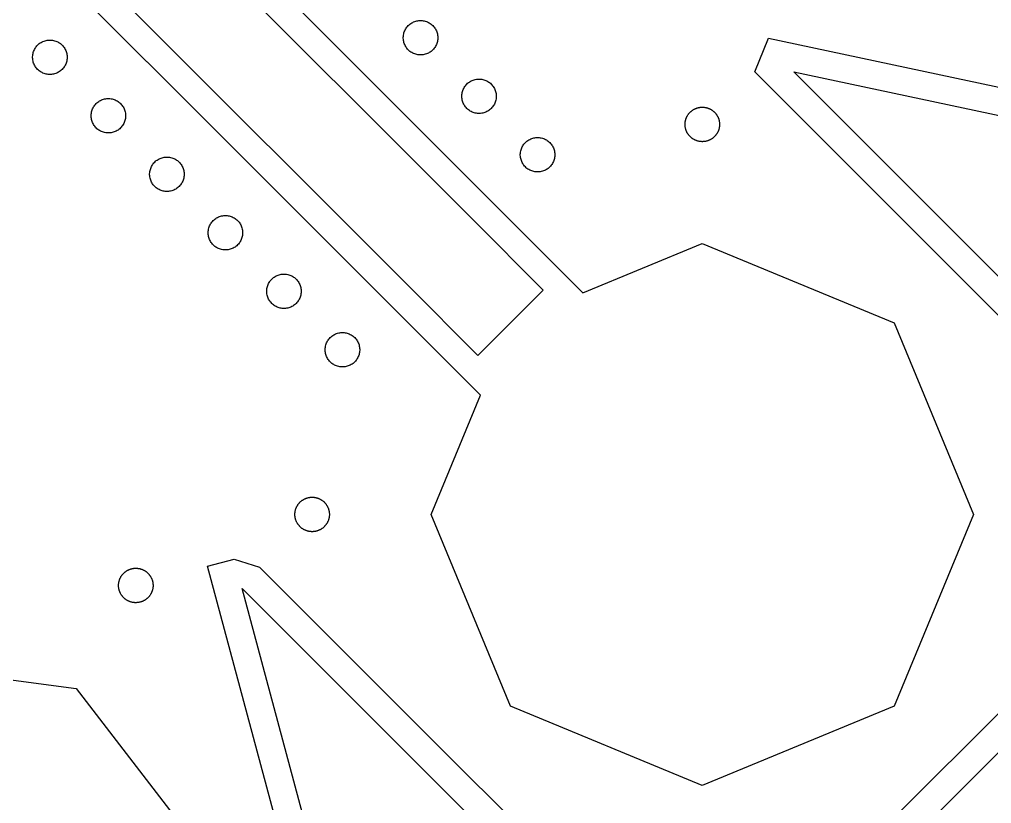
# Model space of a CAD drawing. Extents: x -16500 to 16500, y -16500 to 16500.
# Drawn here: x 3676 to 10723, y -10723 to -5037 of the extents above; entities that cross this region are included whole.
import ezdxf

# ---------------------------------------------------------------- set-up
doc = ezdxf.new("R2010")
doc.units = 0
doc.header["$MEASUREMENT"] = 0
doc.layers.add('Top', color=1, linetype='Continuous')
doc.layers.add('Via', color=100, linetype='Continuous')

msp = doc.modelspace()

# ---------------------------------------------------------------- linework, layer by layer
at = {"layer": 'Top', "linetype": 'Continuous'}
for points in [[(-996.153, -14839.727), (-50.907, -10392.695), (1169.063, -14945.686), (6460.405, -13527.876), (5291.342, -9164.874), (8626.703, -12500.234), (12500.234, -8626.703), (9290.552, -5417.022), (13700.786, -6354.446), (14839.726, -996.153), (10392.694, -50.907), (14945.686, 1169.063), (13527.876, 6460.405), (9164.874, 5291.342), (12500.234, 8626.703), (8626.703, 12500.234), (5417.018, 9290.548), (6354.411, 13700.848), (996.107, 14839.735), (50.906, 10392.699), (-1169.063, 14945.686)], [(-1150.2, -14602.515), (-206.489, -10162.703), (-10.859, -10204.285), (135.705, -10316.4), (1310.485, -14700.737), (6215.456, -13386.454), (5040.676, -9002.117), (5233.862, -8950.353), (5417.145, -9007.834), (8626.703, -12217.392), (12217.391, -8626.703), (9007.833, -5417.146), (9106.927, -5173.523), (13546.739, -6117.234), (14602.514, -1150.2), (10162.702, -206.489), (10204.285, -10.86), (10316.4, 135.705), (14700.737, 1310.485)]]:
    msp.add_lwpolyline(points, dxfattribs=at)
at = {"layer": 'Top'}
for points in [[(2181.424, -2923.887), (2923.887, -2181.424), (7761.531, -7019.069), (8626.703, -6660.703), (10016.875, -7236.531), (10592.703, -8626.703), (10016.875, -10016.875), (8626.703, -10592.703), (7236.531, -10016.875), (6660.703, -8626.703), (7019.069, -7761.531)], [(2450.125, -2923.887), (6488.412, -6962.174), (6488.412, -6962.174), (6999.65, -7473.412), (7473.412, -6999.65), (6962.174, -6488.412), (6962.174, -6488.412), (2923.887, -2450.125)]]:
    msp.add_lwpolyline(points, close=True, dxfattribs=at)
msp.add_lwpolyline([(3160.385, -9766.272), (4088.829, -9888.504), (5004.839, -11082.272)], dxfattribs=at)
at = {"layer": 'Via'}
for points in [[(6579.945, -5294.597), (6572.108, -5294.103), (6564.317, -5293.119), (6556.604, -5291.648), (6548.998, -5289.695), (6541.53, -5287.268), (6534.228, -5284.378), (6527.123, -5281.034), (6520.242, -5277.251), (6513.611, -5273.043), (6507.258, -5268.428), (6501.208, -5263.422), (6495.483, -5258.047), (6490.108, -5252.322), (6485.102, -5246.272), (6480.487, -5239.919), (6476.279, -5233.288), (6472.496, -5226.407), (6469.152, -5219.302), (6466.262, -5212), (6463.835, -5204.532), (6461.882, -5196.926), (6460.411, -5189.213), (6459.427, -5181.422), (6458.933, -5173.585), (6458.933, -5165.732), (6459.427, -5157.895), (6460.411, -5150.104), (6461.882, -5142.39), (6463.835, -5134.784), (6466.262, -5127.316), (6469.152, -5120.015), (6472.496, -5112.909), (6476.279, -5106.028), (6480.487, -5099.398), (6485.102, -5093.045), (6490.108, -5086.994), (6495.483, -5081.27), (6501.208, -5075.894), (6507.258, -5070.889), (6513.611, -5066.273), (6520.242, -5062.065), (6527.123, -5058.282), (6534.228, -5054.939), (6541.53, -5052.048), (6548.998, -5049.622), (6556.604, -5047.669), (6564.317, -5046.197), (6572.108, -5045.213), (6579.945, -5044.72), (6587.798, -5044.72), (6595.635, -5045.213), (6603.426, -5046.197), (6611.14, -5047.669), (6618.746, -5049.622), (6626.214, -5052.048), (6633.515, -5054.939), (6640.621, -5058.282), (6647.502, -5062.065), (6654.132, -5066.273), (6660.485, -5070.889), (6666.536, -5075.894), (6672.26, -5081.27), (6677.636, -5086.994), (6682.641, -5093.045), (6687.257, -5099.398), (6691.465, -5106.028), (6695.248, -5112.909), (6698.591, -5120.015), (6701.482, -5127.316), (6703.908, -5134.784), (6705.861, -5142.39), (6707.333, -5150.104), (6708.317, -5157.895), (6708.81, -5165.732), (6708.81, -5173.585), (6708.317, -5181.422), (6707.333, -5189.213), (6705.861, -5196.926), (6703.908, -5204.532), (6701.482, -5212), (6698.591, -5219.302), (6695.248, -5226.407), (6691.465, -5233.288), (6687.257, -5239.919), (6682.641, -5246.272), (6677.636, -5252.322), (6672.26, -5258.047), (6666.536, -5263.422), (6660.485, -5268.428), (6654.132, -5273.043), (6647.502, -5277.251), (6640.621, -5281.034), (6633.515, -5284.378), (6626.214, -5287.268), (6618.746, -5289.695), (6611.14, -5291.648), (6603.426, -5293.119), (6595.635, -5294.103), (6587.798, -5294.597)], [(3892.94, -5436.018), (3885.103, -5435.525), (3877.312, -5434.541), (3869.598, -5433.069), (3861.992, -5431.116), (3854.524, -5428.69), (3847.223, -5425.799), (3840.117, -5422.456), (3833.236, -5418.673), (3826.606, -5414.465), (3820.253, -5409.849), (3814.202, -5404.844), (3808.478, -5399.468), (3803.102, -5393.744), (3798.097, -5387.693), (3793.481, -5381.34), (3789.273, -5374.71), (3785.49, -5367.829), (3782.147, -5360.723), (3779.256, -5353.422), (3776.83, -5345.954), (3774.877, -5338.348), (3773.405, -5330.634), (3772.421, -5322.843), (3771.928, -5315.006), (3771.928, -5307.153), (3772.421, -5299.316), (3773.405, -5291.525), (3774.877, -5283.812), (3776.83, -5276.206), (3779.256, -5268.738), (3782.147, -5261.436), (3785.49, -5254.331), (3789.273, -5247.45), (3793.481, -5240.819), (3798.097, -5234.466), (3803.102, -5228.416), (3808.478, -5222.691), (3814.202, -5217.316), (3820.253, -5212.31), (3826.606, -5207.695), (3833.236, -5203.487), (3840.117, -5199.704), (3847.223, -5196.36), (3854.524, -5193.47), (3861.992, -5191.043), (3869.598, -5189.09), (3877.312, -5187.619), (3885.103, -5186.635), (3892.94, -5186.141), (3900.793, -5186.141), (3908.63, -5186.635), (3916.421, -5187.619), (3924.134, -5189.09), (3931.74, -5191.043), (3939.208, -5193.47), (3946.51, -5196.36), (3953.615, -5199.704), (3960.496, -5203.487), (3967.127, -5207.695), (3973.48, -5212.31), (3979.53, -5217.316), (3985.255, -5222.691), (3990.63, -5228.416), (3995.636, -5234.466), (4000.251, -5240.819), (4004.459, -5247.45), (4008.242, -5254.331), (4011.586, -5261.436), (4014.476, -5268.738), (4016.903, -5276.206), (4018.856, -5283.812), (4020.327, -5291.525), (4021.311, -5299.316), (4021.805, -5307.153), (4021.805, -5315.006), (4021.311, -5322.843), (4020.327, -5330.634), (4018.856, -5338.348), (4016.903, -5345.954), (4014.476, -5353.422), (4011.586, -5360.723), (4008.242, -5367.829), (4004.459, -5374.71), (4000.251, -5381.34), (3995.636, -5387.693), (3990.63, -5393.744), (3985.255, -5399.468), (3979.53, -5404.844), (3973.48, -5409.849), (3967.127, -5414.465), (3960.496, -5418.673), (3953.615, -5422.456), (3946.51, -5425.799), (3939.208, -5428.69), (3931.74, -5431.116), (3924.134, -5433.069), (3916.421, -5434.541), (3908.63, -5435.525), (3900.793, -5436.018)], [(7004.209, -5718.861), (6996.372, -5718.367), (6988.581, -5717.383), (6980.868, -5715.912), (6973.262, -5713.959), (6965.794, -5711.532), (6958.492, -5708.642), (6951.387, -5705.298), (6944.506, -5701.515), (6937.875, -5697.307), (6931.522, -5692.692), (6925.472, -5687.686), (6919.747, -5682.311), (6914.372, -5676.586), (6909.366, -5670.536), (6904.751, -5664.183), (6900.543, -5657.552), (6896.76, -5650.671), (6893.416, -5643.566), (6890.526, -5636.264), (6888.099, -5628.796), (6886.146, -5621.19), (6884.675, -5613.477), (6883.691, -5605.686), (6883.197, -5597.849), (6883.197, -5589.996), (6883.691, -5582.159), (6884.675, -5574.368), (6886.146, -5566.654), (6888.099, -5559.048), (6890.526, -5551.58), (6893.416, -5544.279), (6896.76, -5537.173), (6900.543, -5530.292), (6904.751, -5523.662), (6909.366, -5517.309), (6914.372, -5511.258), (6919.747, -5505.534), (6925.472, -5500.158), (6931.522, -5495.153), (6937.875, -5490.537), (6944.506, -5486.329), (6951.387, -5482.546), (6958.492, -5479.203), (6965.794, -5476.312), (6973.262, -5473.886), (6980.868, -5471.933), (6988.581, -5470.461), (6996.372, -5469.477), (7004.209, -5468.984), (7012.062, -5468.984), (7019.899, -5469.477), (7027.69, -5470.461), (7035.404, -5471.933), (7043.01, -5473.886), (7050.478, -5476.312), (7057.779, -5479.203), (7064.885, -5482.546), (7071.766, -5486.329), (7078.396, -5490.537), (7084.749, -5495.153), (7090.8, -5500.158), (7096.524, -5505.534), (7101.9, -5511.258), (7106.905, -5517.309), (7111.521, -5523.662), (7115.729, -5530.292), (7119.512, -5537.173), (7122.855, -5544.279), (7125.746, -5551.58), (7128.172, -5559.048), (7130.125, -5566.654), (7131.597, -5574.368), (7132.581, -5582.159), (7133.074, -5589.996), (7133.074, -5597.849), (7132.581, -5605.686), (7131.597, -5613.477), (7130.125, -5621.19), (7128.172, -5628.796), (7125.746, -5636.264), (7122.855, -5643.566), (7119.512, -5650.671), (7115.729, -5657.552), (7111.521, -5664.183), (7106.905, -5670.536), (7101.9, -5676.586), (7096.524, -5682.311), (7090.8, -5687.686), (7084.749, -5692.692), (7078.396, -5697.307), (7071.766, -5701.515), (7064.885, -5705.298), (7057.779, -5708.642), (7050.478, -5711.532), (7043.01, -5713.959), (7035.404, -5715.912), (7027.69, -5717.383), (7019.899, -5718.367), (7012.062, -5718.861)], [(4317.204, -5860.282), (4309.367, -5859.789), (4301.576, -5858.805), (4293.862, -5857.333), (4286.256, -5855.38), (4278.788, -5852.954), (4271.487, -5850.063), (4264.381, -5846.72), (4257.5, -5842.937), (4250.87, -5838.729), (4244.517, -5834.113), (4238.466, -5829.108), (4232.742, -5823.732), (4227.366, -5818.008), (4222.361, -5811.957), (4217.745, -5805.604), (4213.537, -5798.974), (4209.754, -5792.093), (4206.411, -5784.987), (4203.52, -5777.686), (4201.094, -5770.218), (4199.141, -5762.612), (4197.669, -5754.898), (4196.685, -5747.107), (4196.192, -5739.27), (4196.192, -5731.417), (4196.685, -5723.58), (4197.669, -5715.789), (4199.141, -5708.076), (4201.094, -5700.47), (4203.52, -5693.002), (4206.411, -5685.7), (4209.754, -5678.595), (4213.537, -5671.714), (4217.745, -5665.083), (4222.361, -5658.73), (4227.366, -5652.68), (4232.742, -5646.955), (4238.466, -5641.58), (4244.517, -5636.574), (4250.87, -5631.959), (4257.5, -5627.751), (4264.381, -5623.968), (4271.487, -5620.624), (4278.788, -5617.734), (4286.256, -5615.307), (4293.862, -5613.354), (4301.576, -5611.883), (4309.367, -5610.899), (4317.204, -5610.405), (4325.057, -5610.405), (4332.894, -5610.899), (4340.685, -5611.883), (4348.398, -5613.354), (4356.004, -5615.307), (4363.472, -5617.734), (4370.774, -5620.624), (4377.879, -5623.968), (4384.76, -5627.751), (4391.391, -5631.959), (4397.744, -5636.574), (4403.794, -5641.58), (4409.519, -5646.955), (4414.894, -5652.68), (4419.9, -5658.73), (4424.515, -5665.083), (4428.723, -5671.714), (4432.506, -5678.595), (4435.85, -5685.7), (4438.74, -5693.002), (4441.167, -5700.47), (4443.12, -5708.076), (4444.591, -5715.789), (4445.575, -5723.58), (4446.069, -5731.417), (4446.069, -5739.27), (4445.575, -5747.107), (4444.591, -5754.898), (4443.12, -5762.612), (4441.167, -5770.218), (4438.74, -5777.686), (4435.85, -5784.987), (4432.506, -5792.093), (4428.723, -5798.974), (4424.515, -5805.604), (4419.9, -5811.957), (4414.894, -5818.008), (4409.519, -5823.732), (4403.794, -5829.108), (4397.744, -5834.113), (4391.391, -5838.729), (4384.76, -5842.937), (4377.879, -5846.72), (4370.774, -5850.063), (4363.472, -5852.954), (4356.004, -5855.38), (4348.398, -5857.333), (4340.685, -5858.805), (4332.894, -5859.789), (4325.057, -5860.282)], [(8625.094, -5923.266), (8621.876, -5923.183), (8618.661, -5923.017), (8615.452, -5922.769), (8612.251, -5922.438), (8609.058, -5922.024), (8605.878, -5921.529), (8602.711, -5920.952), (8599.561, -5920.293), (8596.428, -5919.554), (8593.315, -5918.734), (8590.225, -5917.835), (8587.159, -5916.856), (8584.119, -5915.798), (8581.107, -5914.663), (8578.125, -5913.45), (8575.176, -5912.162), (8572.26, -5910.797), (8569.381, -5909.358), (8566.54, -5907.845), (8563.739, -5906.26), (8560.979, -5904.603), (8558.264, -5902.875), (8555.593, -5901.078), (8552.97, -5899.213), (8550.395, -5897.282), (8547.871, -5895.284), (8545.4, -5893.222), (8542.982, -5891.097), (8540.62, -5888.911), (8538.315, -5886.664), (8536.068, -5884.359), (8533.882, -5881.997), (8531.757, -5879.579), (8529.695, -5877.108), (8527.697, -5874.584), (8525.765, -5872.009), (8523.9, -5869.386), (8522.104, -5866.715), (8520.376, -5863.999), (8518.719, -5861.24), (8517.134, -5858.439), (8515.621, -5855.598), (8514.182, -5852.718), (8512.817, -5849.803), (8511.528, -5846.854), (8510.316, -5843.872), (8509.18, -5840.86), (8508.123, -5837.82), (8507.144, -5834.754), (8506.244, -5831.663), (8505.425, -5828.551), (8504.685, -5825.418), (8504.027, -5822.267), (8503.45, -5819.101), (8502.955, -5815.92), (8502.541, -5812.728), (8502.21, -5809.527), (8501.962, -5806.317), (8501.796, -5803.103), (8501.713, -5799.885), (8501.713, -5796.666), (8501.796, -5793.449), (8501.962, -5790.234), (8502.21, -5787.025), (8502.541, -5783.823), (8502.955, -5780.631), (8503.45, -5777.451), (8504.027, -5774.284), (8504.685, -5771.134), (8505.425, -5768.001), (8506.244, -5764.888), (8507.144, -5761.798), (8508.123, -5758.732), (8509.18, -5755.691), (8510.316, -5752.68), (8511.528, -5749.698), (8512.817, -5746.749), (8514.182, -5743.833), (8515.621, -5740.954), (8517.134, -5738.113), (8518.719, -5735.312), (8520.376, -5732.552), (8522.104, -5729.836), (8523.9, -5727.166), (8525.765, -5724.543), (8527.697, -5721.968), (8529.695, -5719.444), (8531.757, -5716.973), (8533.882, -5714.555), (8536.068, -5712.193), (8538.315, -5709.888), (8540.62, -5707.641), (8542.982, -5705.455), (8545.4, -5703.33), (8547.871, -5701.268), (8550.395, -5699.27), (8552.97, -5697.338), (8555.593, -5695.473), (8558.264, -5693.676), (8560.979, -5691.949), (8563.739, -5690.292), (8566.54, -5688.707), (8569.381, -5687.194), (8572.26, -5685.755), (8575.176, -5684.39), (8578.125, -5683.101), (8581.107, -5681.889), (8584.119, -5680.753), (8587.159, -5679.696), (8590.225, -5678.717), (8593.315, -5677.817), (8596.428, -5676.998), (8599.561, -5676.258), (8602.711, -5675.6), (8605.878, -5675.023), (8609.058, -5674.527), (8612.251, -5674.114), (8615.452, -5673.783), (8618.661, -5673.535), (8621.876, -5673.369), (8625.094, -5673.286), (8628.312, -5673.286), (8631.53, -5673.369), (8634.745, -5673.535), (8637.954, -5673.783), (8641.155, -5674.114), (8644.348, -5674.527), (8647.528, -5675.023), (8650.695, -5675.6), (8653.845, -5676.258), (8656.978, -5676.998), (8660.091, -5677.817), (8663.181, -5678.717), (8666.247, -5679.696), (8669.287, -5680.753), (8672.299, -5681.889), (8675.281, -5683.101), (8678.23, -5684.39), (8681.146, -5685.755), (8684.025, -5687.194), (8686.866, -5688.707), (8689.667, -5690.292), (8692.427, -5691.949), (8695.142, -5693.676), (8697.813, -5695.473), (8700.436, -5697.338), (8703.011, -5699.27), (8705.535, -5701.268), (8708.006, -5703.33), (8710.424, -5705.455), (8712.786, -5707.641), (8715.091, -5709.888), (8717.338, -5712.193), (8719.524, -5714.555), (8721.649, -5716.973), (8723.711, -5719.444), (8725.709, -5721.968), (8727.641, -5724.543), (8729.506, -5727.166), (8731.302, -5729.836), (8733.03, -5732.552), (8734.687, -5735.312), (8736.272, -5738.113), (8737.785, -5740.954), (8739.224, -5743.833), (8740.589, -5746.749), (8741.878, -5749.698), (8743.09, -5752.68), (8744.226, -5755.691), (8745.283, -5758.732), (8746.262, -5761.798), (8747.162, -5764.888), (8747.981, -5768.001), (8748.721, -5771.134), (8749.379, -5774.284), (8749.956, -5777.451), (8750.451, -5780.631), (8750.865, -5783.823), (8751.196, -5787.025), (8751.444, -5790.234), (8751.61, -5793.449), (8751.693, -5796.666), (8751.693, -5799.885), (8751.61, -5803.103), (8751.444, -5806.317), (8751.196, -5809.527), (8750.865, -5812.728), (8750.451, -5815.92), (8749.956, -5819.101), (8749.379, -5822.267), (8748.721, -5825.418), (8747.981, -5828.551), (8747.162, -5831.663), (8746.262, -5834.754), (8745.283, -5837.82), (8744.226, -5840.86), (8743.09, -5843.872), (8741.878, -5846.854), (8740.589, -5849.803), (8739.224, -5852.718), (8737.785, -5855.598), (8736.272, -5858.439), (8734.687, -5861.24), (8733.03, -5863.999), (8731.302, -5866.715), (8729.506, -5869.386), (8727.641, -5872.009), (8725.709, -5874.584), (8723.711, -5877.108), (8721.649, -5879.579), (8719.524, -5881.997), (8717.338, -5884.359), (8715.091, -5886.664), (8712.786, -5888.911), (8710.424, -5891.097), (8708.006, -5893.222), (8705.535, -5895.284), (8703.011, -5897.282), (8700.436, -5899.213), (8697.813, -5901.078), (8695.142, -5902.875), (8692.427, -5904.603), (8689.667, -5906.26), (8686.866, -5907.845), (8684.025, -5909.358), (8681.146, -5910.797), (8678.23, -5912.162), (8675.281, -5913.45), (8672.299, -5914.663), (8669.287, -5915.798), (8666.247, -5916.856), (8663.181, -5917.835), (8660.091, -5918.734), (8656.978, -5919.554), (8653.845, -5920.293), (8650.695, -5920.952), (8647.528, -5921.529), (8644.348, -5922.024), (8641.155, -5922.438), (8637.954, -5922.769), (8634.745, -5923.017), (8631.53, -5923.183), (8628.312, -5923.266)], [(7428.473, -6143.125), (7420.636, -6142.631), (7412.845, -6141.647), (7405.132, -6140.176), (7397.526, -6138.223), (7390.058, -6135.796), (7382.756, -6132.906), (7375.651, -6129.562), (7368.77, -6125.779), (7362.139, -6121.571), (7355.786, -6116.956), (7349.736, -6111.95), (7344.011, -6106.575), (7338.636, -6100.85), (7333.63, -6094.8), (7329.015, -6088.447), (7324.807, -6081.816), (7321.024, -6074.935), (7317.68, -6067.83), (7314.79, -6060.528), (7312.363, -6053.06), (7310.41, -6045.454), (7308.939, -6037.741), (7307.955, -6029.95), (7307.461, -6022.113), (7307.461, -6014.26), (7307.955, -6006.423), (7308.939, -5998.632), (7310.41, -5990.918), (7312.363, -5983.312), (7314.79, -5975.844), (7317.68, -5968.543), (7321.024, -5961.437), (7324.807, -5954.556), (7329.015, -5947.926), (7333.63, -5941.573), (7338.636, -5935.522), (7344.011, -5929.798), (7349.736, -5924.422), (7355.786, -5919.417), (7362.139, -5914.801), (7368.77, -5910.593), (7375.651, -5906.81), (7382.756, -5903.467), (7390.058, -5900.576), (7397.526, -5898.15), (7405.132, -5896.197), (7412.845, -5894.725), (7420.636, -5893.741), (7428.473, -5893.248), (7436.326, -5893.248), (7444.163, -5893.741), (7451.954, -5894.725), (7459.668, -5896.197), (7467.274, -5898.15), (7474.742, -5900.576), (7482.043, -5903.467), (7489.149, -5906.81), (7496.03, -5910.593), (7502.66, -5914.801), (7509.013, -5919.417), (7515.064, -5924.422), (7520.788, -5929.798), (7526.164, -5935.522), (7531.169, -5941.573), (7535.785, -5947.926), (7539.993, -5954.556), (7543.776, -5961.437), (7547.119, -5968.543), (7550.01, -5975.844), (7552.436, -5983.312), (7554.389, -5990.918), (7555.861, -5998.632), (7556.845, -6006.423), (7557.338, -6014.26), (7557.338, -6022.113), (7556.845, -6029.95), (7555.861, -6037.741), (7554.389, -6045.454), (7552.436, -6053.06), (7550.01, -6060.528), (7547.119, -6067.83), (7543.776, -6074.935), (7539.993, -6081.816), (7535.785, -6088.447), (7531.169, -6094.8), (7526.164, -6100.85), (7520.788, -6106.575), (7515.064, -6111.95), (7509.013, -6116.956), (7502.66, -6121.571), (7496.03, -6125.779), (7489.149, -6129.562), (7482.043, -6132.906), (7474.742, -6135.796), (7467.274, -6138.223), (7459.668, -6140.176), (7451.954, -6141.647), (7444.163, -6142.631), (7436.326, -6143.125)], [(4741.468, -6284.546), (4733.631, -6284.053), (4725.84, -6283.069), (4718.126, -6281.597), (4710.52, -6279.644), (4703.052, -6277.218), (4695.751, -6274.327), (4688.645, -6270.984), (4681.764, -6267.201), (4675.134, -6262.993), (4668.781, -6258.377), (4662.73, -6253.372), (4657.006, -6247.996), (4651.63, -6242.272), (4646.625, -6236.221), (4642.009, -6229.868), (4637.801, -6223.238), (4634.018, -6216.357), (4630.675, -6209.251), (4627.784, -6201.95), (4625.358, -6194.482), (4623.405, -6186.876), (4621.933, -6179.162), (4620.949, -6171.371), (4620.456, -6163.534), (4620.456, -6155.681), (4620.949, -6147.844), (4621.933, -6140.053), (4623.405, -6132.34), (4625.358, -6124.734), (4627.784, -6117.266), (4630.675, -6109.964), (4634.018, -6102.859), (4637.801, -6095.978), (4642.009, -6089.347), (4646.625, -6082.994), (4651.63, -6076.944), (4657.006, -6071.219), (4662.73, -6065.844), (4668.781, -6060.838), (4675.134, -6056.223), (4681.764, -6052.015), (4688.645, -6048.232), (4695.751, -6044.888), (4703.052, -6041.998), (4710.52, -6039.571), (4718.126, -6037.618), (4725.84, -6036.147), (4733.631, -6035.163), (4741.468, -6034.669), (4749.321, -6034.669), (4757.158, -6035.163), (4764.949, -6036.147), (4772.662, -6037.618), (4780.268, -6039.571), (4787.736, -6041.998), (4795.038, -6044.888), (4802.143, -6048.232), (4809.024, -6052.015), (4815.655, -6056.223), (4822.008, -6060.838), (4828.058, -6065.844), (4833.783, -6071.219), (4839.158, -6076.944), (4844.164, -6082.994), (4848.779, -6089.347), (4852.987, -6095.978), (4856.77, -6102.859), (4860.114, -6109.964), (4863.004, -6117.266), (4865.431, -6124.734), (4867.384, -6132.34), (4868.855, -6140.053), (4869.839, -6147.844), (4870.333, -6155.681), (4870.333, -6163.534), (4869.839, -6171.371), (4868.855, -6179.162), (4867.384, -6186.876), (4865.431, -6194.482), (4863.004, -6201.95), (4860.114, -6209.251), (4856.77, -6216.357), (4852.987, -6223.238), (4848.779, -6229.868), (4844.164, -6236.221), (4839.158, -6242.272), (4833.783, -6247.996), (4828.058, -6253.372), (4822.008, -6258.377), (4815.655, -6262.993), (4809.024, -6267.201), (4802.143, -6270.984), (4795.038, -6274.327), (4787.736, -6277.218), (4780.268, -6279.644), (4772.662, -6281.597), (4764.949, -6283.069), (4757.158, -6284.053), (4749.321, -6284.546)], [(5165.732, -6708.81), (5157.895, -6708.317), (5150.104, -6707.333), (5142.39, -6705.861), (5134.784, -6703.908), (5127.316, -6701.482), (5120.015, -6698.591), (5112.909, -6695.248), (5106.028, -6691.465), (5099.398, -6687.257), (5093.045, -6682.641), (5086.994, -6677.636), (5081.27, -6672.26), (5075.894, -6666.536), (5070.889, -6660.485), (5066.273, -6654.132), (5062.065, -6647.502), (5058.282, -6640.621), (5054.939, -6633.515), (5052.048, -6626.214), (5049.622, -6618.746), (5047.669, -6611.14), (5046.197, -6603.426), (5045.213, -6595.635), (5044.72, -6587.798), (5044.72, -6579.945), (5045.213, -6572.108), (5046.197, -6564.317), (5047.669, -6556.604), (5049.622, -6548.998), (5052.048, -6541.53), (5054.939, -6534.228), (5058.282, -6527.123), (5062.065, -6520.242), (5066.273, -6513.611), (5070.889, -6507.258), (5075.894, -6501.208), (5081.27, -6495.483), (5086.994, -6490.108), (5093.045, -6485.102), (5099.398, -6480.487), (5106.028, -6476.279), (5112.909, -6472.496), (5120.015, -6469.152), (5127.316, -6466.262), (5134.784, -6463.835), (5142.39, -6461.882), (5150.104, -6460.411), (5157.895, -6459.427), (5165.732, -6458.933), (5173.585, -6458.933), (5181.422, -6459.427), (5189.213, -6460.411), (5196.926, -6461.882), (5204.532, -6463.835), (5212, -6466.262), (5219.302, -6469.152), (5226.407, -6472.496), (5233.288, -6476.279), (5239.919, -6480.487), (5246.272, -6485.102), (5252.322, -6490.108), (5258.047, -6495.483), (5263.422, -6501.208), (5268.428, -6507.258), (5273.043, -6513.611), (5277.251, -6520.242), (5281.034, -6527.123), (5284.378, -6534.228), (5287.268, -6541.53), (5289.695, -6548.998), (5291.648, -6556.604), (5293.119, -6564.317), (5294.103, -6572.108), (5294.597, -6579.945), (5294.597, -6587.798), (5294.103, -6595.635), (5293.119, -6603.426), (5291.648, -6611.14), (5289.695, -6618.746), (5287.268, -6626.214), (5284.378, -6633.515), (5281.034, -6640.621), (5277.251, -6647.502), (5273.043, -6654.132), (5268.428, -6660.485), (5263.422, -6666.536), (5258.047, -6672.26), (5252.322, -6677.636), (5246.272, -6682.641), (5239.919, -6687.257), (5233.288, -6691.465), (5226.407, -6695.248), (5219.302, -6698.591), (5212, -6701.482), (5204.532, -6703.908), (5196.926, -6705.861), (5189.213, -6707.333), (5181.422, -6708.317), (5173.585, -6708.81)], [(5589.996, -7133.074), (5582.159, -7132.581), (5574.368, -7131.597), (5566.654, -7130.125), (5559.048, -7128.172), (5551.58, -7125.746), (5544.279, -7122.855), (5537.173, -7119.512), (5530.292, -7115.729), (5523.662, -7111.521), (5517.309, -7106.905), (5511.258, -7101.9), (5505.534, -7096.524), (5500.158, -7090.8), (5495.153, -7084.749), (5490.537, -7078.396), (5486.329, -7071.766), (5482.546, -7064.885), (5479.203, -7057.779), (5476.312, -7050.478), (5473.886, -7043.01), (5471.933, -7035.404), (5470.461, -7027.69), (5469.477, -7019.899), (5468.984, -7012.062), (5468.984, -7004.209), (5469.477, -6996.372), (5470.461, -6988.581), (5471.933, -6980.868), (5473.886, -6973.262), (5476.312, -6965.794), (5479.203, -6958.492), (5482.546, -6951.387), (5486.329, -6944.506), (5490.537, -6937.875), (5495.153, -6931.522), (5500.158, -6925.472), (5505.534, -6919.747), (5511.258, -6914.372), (5517.309, -6909.366), (5523.662, -6904.751), (5530.292, -6900.543), (5537.173, -6896.76), (5544.279, -6893.416), (5551.58, -6890.526), (5559.048, -6888.099), (5566.654, -6886.146), (5574.368, -6884.675), (5582.159, -6883.691), (5589.996, -6883.197), (5597.849, -6883.197), (5605.686, -6883.691), (5613.477, -6884.675), (5621.19, -6886.146), (5628.796, -6888.099), (5636.264, -6890.526), (5643.566, -6893.416), (5650.671, -6896.76), (5657.552, -6900.543), (5664.183, -6904.751), (5670.536, -6909.366), (5676.586, -6914.372), (5682.311, -6919.747), (5687.686, -6925.472), (5692.692, -6931.522), (5697.307, -6937.875), (5701.515, -6944.506), (5705.298, -6951.387), (5708.642, -6958.492), (5711.532, -6965.794), (5713.959, -6973.262), (5715.912, -6980.868), (5717.383, -6988.581), (5718.367, -6996.372), (5718.861, -7004.209), (5718.861, -7012.062), (5718.367, -7019.899), (5717.383, -7027.69), (5715.912, -7035.404), (5713.959, -7043.01), (5711.532, -7050.478), (5708.642, -7057.779), (5705.298, -7064.885), (5701.515, -7071.766), (5697.307, -7078.396), (5692.692, -7084.749), (5687.686, -7090.8), (5682.311, -7096.524), (5676.586, -7101.9), (5670.536, -7106.905), (5664.183, -7111.521), (5657.552, -7115.729), (5650.671, -7119.512), (5643.566, -7122.855), (5636.264, -7125.746), (5628.796, -7128.172), (5621.19, -7130.125), (5613.477, -7131.597), (5605.686, -7132.581), (5597.849, -7133.074)], [(6014.26, -7557.338), (6006.423, -7556.845), (5998.632, -7555.861), (5990.918, -7554.389), (5983.312, -7552.436), (5975.844, -7550.01), (5968.543, -7547.119), (5961.437, -7543.776), (5954.556, -7539.993), (5947.926, -7535.785), (5941.573, -7531.169), (5935.522, -7526.164), (5929.798, -7520.788), (5924.422, -7515.064), (5919.417, -7509.013), (5914.801, -7502.66), (5910.593, -7496.03), (5906.81, -7489.149), (5903.467, -7482.043), (5900.576, -7474.742), (5898.15, -7467.274), (5896.197, -7459.668), (5894.725, -7451.954), (5893.741, -7444.163), (5893.248, -7436.326), (5893.248, -7428.473), (5893.741, -7420.636), (5894.725, -7412.845), (5896.197, -7405.132), (5898.15, -7397.526), (5900.576, -7390.058), (5903.467, -7382.756), (5906.81, -7375.651), (5910.593, -7368.77), (5914.801, -7362.139), (5919.417, -7355.786), (5924.422, -7349.736), (5929.798, -7344.011), (5935.522, -7338.636), (5941.573, -7333.63), (5947.926, -7329.015), (5954.556, -7324.807), (5961.437, -7321.024), (5968.543, -7317.68), (5975.844, -7314.79), (5983.312, -7312.363), (5990.918, -7310.41), (5998.632, -7308.939), (6006.423, -7307.955), (6014.26, -7307.461), (6022.113, -7307.461), (6029.95, -7307.955), (6037.741, -7308.939), (6045.454, -7310.41), (6053.06, -7312.363), (6060.528, -7314.79), (6067.83, -7317.68), (6074.935, -7321.024), (6081.816, -7324.807), (6088.447, -7329.015), (6094.8, -7333.63), (6100.85, -7338.636), (6106.575, -7344.011), (6111.95, -7349.736), (6116.956, -7355.786), (6121.571, -7362.139), (6125.779, -7368.77), (6129.562, -7375.651), (6132.906, -7382.756), (6135.796, -7390.058), (6138.223, -7397.526), (6140.176, -7405.132), (6141.647, -7412.845), (6142.631, -7420.636), (6143.125, -7428.473), (6143.125, -7436.326), (6142.631, -7444.163), (6141.647, -7451.954), (6140.176, -7459.668), (6138.223, -7467.274), (6135.796, -7474.742), (6132.906, -7482.043), (6129.562, -7489.149), (6125.779, -7496.03), (6121.571, -7502.66), (6116.956, -7509.013), (6111.95, -7515.064), (6106.575, -7520.788), (6100.85, -7526.164), (6094.8, -7531.169), (6088.447, -7535.785), (6081.816, -7539.993), (6074.935, -7543.776), (6067.83, -7547.119), (6060.528, -7550.01), (6053.06, -7552.436), (6045.454, -7554.389), (6037.741, -7555.861), (6029.95, -7556.845), (6022.113, -7557.338)], [(5796.666, -8751.693), (5793.449, -8751.61), (5790.234, -8751.444), (5787.025, -8751.196), (5783.823, -8750.865), (5780.631, -8750.451), (5777.451, -8749.956), (5774.284, -8749.379), (5771.134, -8748.721), (5768.001, -8747.981), (5764.888, -8747.162), (5761.798, -8746.262), (5758.732, -8745.283), (5755.691, -8744.226), (5752.68, -8743.09), (5749.698, -8741.878), (5746.749, -8740.589), (5743.833, -8739.224), (5740.954, -8737.785), (5738.113, -8736.272), (5735.312, -8734.687), (5732.552, -8733.03), (5729.836, -8731.302), (5727.166, -8729.506), (5724.543, -8727.641), (5721.968, -8725.709), (5719.444, -8723.711), (5716.973, -8721.649), (5714.555, -8719.524), (5712.193, -8717.338), (5709.888, -8715.091), (5707.641, -8712.786), (5705.455, -8710.424), (5703.33, -8708.006), (5701.268, -8705.535), (5699.27, -8703.011), (5697.338, -8700.436), (5695.473, -8697.813), (5693.676, -8695.142), (5691.949, -8692.427), (5690.292, -8689.667), (5688.707, -8686.866), (5687.194, -8684.025), (5685.755, -8681.146), (5684.39, -8678.23), (5683.101, -8675.281), (5681.889, -8672.299), (5680.753, -8669.287), (5679.696, -8666.247), (5678.717, -8663.181), (5677.817, -8660.091), (5676.998, -8656.978), (5676.258, -8653.845), (5675.6, -8650.695), (5675.023, -8647.528), (5674.527, -8644.348), (5674.114, -8641.155), (5673.783, -8637.954), (5673.535, -8634.745), (5673.369, -8631.53), (5673.286, -8628.312), (5673.286, -8625.094), (5673.369, -8621.876), (5673.535, -8618.661), (5673.783, -8615.452), (5674.114, -8612.251), (5674.527, -8609.058), (5675.023, -8605.878), (5675.6, -8602.711), (5676.258, -8599.561), (5676.998, -8596.428), (5677.817, -8593.315), (5678.717, -8590.225), (5679.696, -8587.159), (5680.753, -8584.119), (5681.889, -8581.107), (5683.101, -8578.125), (5684.39, -8575.176), (5685.755, -8572.26), (5687.194, -8569.381), (5688.707, -8566.54), (5690.292, -8563.739), (5691.949, -8560.979), (5693.676, -8558.264), (5695.473, -8555.593), (5697.338, -8552.97), (5699.27, -8550.395), (5701.268, -8547.871), (5703.33, -8545.4), (5705.455, -8542.982), (5707.641, -8540.62), (5709.888, -8538.315), (5712.193, -8536.068), (5714.555, -8533.882), (5716.973, -8531.757), (5719.444, -8529.695), (5721.968, -8527.697), (5724.543, -8525.765), (5727.166, -8523.9), (5729.836, -8522.104), (5732.552, -8520.376), (5735.312, -8518.719), (5738.113, -8517.134), (5740.954, -8515.621), (5743.833, -8514.182), (5746.749, -8512.817), (5749.698, -8511.528), (5752.68, -8510.316), (5755.691, -8509.18), (5758.732, -8508.123), (5761.798, -8507.144), (5764.888, -8506.244), (5768.001, -8505.425), (5771.134, -8504.685), (5774.284, -8504.027), (5777.451, -8503.45), (5780.631, -8502.955), (5783.823, -8502.541), (5787.025, -8502.21), (5790.234, -8501.962), (5793.449, -8501.796), (5796.666, -8501.713), (5799.885, -8501.713), (5803.103, -8501.796), (5806.317, -8501.962), (5809.527, -8502.21), (5812.728, -8502.541), (5815.92, -8502.955), (5819.101, -8503.45), (5822.267, -8504.027), (5825.418, -8504.685), (5828.551, -8505.425), (5831.663, -8506.244), (5834.754, -8507.144), (5837.82, -8508.123), (5840.86, -8509.18), (5843.872, -8510.316), (5846.854, -8511.528), (5849.803, -8512.817), (5852.718, -8514.182), (5855.598, -8515.621), (5858.439, -8517.134), (5861.24, -8518.719), (5863.999, -8520.376), (5866.715, -8522.104), (5869.386, -8523.9), (5872.009, -8525.765), (5874.584, -8527.697), (5877.108, -8529.695), (5879.579, -8531.757), (5881.997, -8533.882), (5884.359, -8536.068), (5886.664, -8538.315), (5888.911, -8540.62), (5891.097, -8542.982), (5893.222, -8545.4), (5895.284, -8547.871), (5897.282, -8550.395), (5899.213, -8552.97), (5901.078, -8555.593), (5902.875, -8558.264), (5904.603, -8560.979), (5906.26, -8563.739), (5907.845, -8566.54), (5909.358, -8569.381), (5910.797, -8572.26), (5912.162, -8575.176), (5913.45, -8578.125), (5914.663, -8581.107), (5915.798, -8584.119), (5916.856, -8587.159), (5917.835, -8590.225), (5918.734, -8593.315), (5919.554, -8596.428), (5920.293, -8599.561), (5920.952, -8602.711), (5921.529, -8605.878), (5922.024, -8609.058), (5922.438, -8612.251), (5922.769, -8615.452), (5923.017, -8618.661), (5923.183, -8621.876), (5923.266, -8625.094), (5923.266, -8628.312), (5923.183, -8631.53), (5923.017, -8634.745), (5922.769, -8637.954), (5922.438, -8641.155), (5922.024, -8644.348), (5921.529, -8647.528), (5920.952, -8650.695), (5920.293, -8653.845), (5919.554, -8656.978), (5918.734, -8660.091), (5917.835, -8663.181), (5916.856, -8666.247), (5915.798, -8669.287), (5914.663, -8672.299), (5913.45, -8675.281), (5912.162, -8678.23), (5910.797, -8681.146), (5909.358, -8684.025), (5907.845, -8686.866), (5906.26, -8689.667), (5904.603, -8692.427), (5902.875, -8695.142), (5901.078, -8697.813), (5899.213, -8700.436), (5897.282, -8703.011), (5895.284, -8705.535), (5893.222, -8708.006), (5891.097, -8710.424), (5888.911, -8712.786), (5886.664, -8715.091), (5884.359, -8717.338), (5881.997, -8719.524), (5879.579, -8721.649), (5877.108, -8723.711), (5874.584, -8725.709), (5872.009, -8727.641), (5869.386, -8729.506), (5866.715, -8731.302), (5863.999, -8733.03), (5861.24, -8734.687), (5858.439, -8736.272), (5855.598, -8737.785), (5852.718, -8739.224), (5849.803, -8740.589), (5846.854, -8741.878), (5843.872, -8743.09), (5840.86, -8744.226), (5837.82, -8745.283), (5834.754, -8746.262), (5831.663, -8747.162), (5828.551, -8747.981), (5825.418, -8748.721), (5822.267, -8749.379), (5819.101, -8749.956), (5815.92, -8750.451), (5812.728, -8750.865), (5809.527, -8751.196), (5806.317, -8751.444), (5803.103, -8751.61), (5799.885, -8751.693)], [(4520.579, -9266.619), (4517.36, -9266.591), (4514.144, -9266.481), (4510.931, -9266.288), (4507.724, -9266.012), (4504.525, -9265.653), (4501.336, -9265.213), (4498.16, -9264.69), (4494.999, -9264.086), (4491.854, -9263.4), (4488.728, -9262.634), (4485.622, -9261.788), (4482.54, -9260.862), (4479.482, -9259.857), (4476.451, -9258.773), (4473.449, -9257.612), (4470.478, -9256.374), (4467.54, -9255.059), (4464.636, -9253.67), (4461.77, -9252.206), (4458.942, -9250.669), (4456.154, -9249.06), (4453.409, -9247.379), (4450.708, -9245.628), (4448.053, -9243.809), (4445.446, -9241.921), (4442.888, -9239.967), (4440.381, -9237.948), (4437.927, -9235.865), (4435.528, -9233.719), (4433.185, -9231.513), (4430.899, -9229.247), (4428.672, -9226.922), (4426.506, -9224.541), (4424.402, -9222.106), (4422.361, -9219.616), (4420.386, -9217.075), (4418.476, -9214.484), (4416.633, -9211.845), (4414.86, -9209.159), (4413.155, -9206.429), (4411.522, -9203.655), (4409.961, -9200.84), (4408.473, -9197.986), (4407.058, -9195.095), (4405.719, -9192.168), (4404.455, -9189.208), (4403.268, -9186.216), (4402.159, -9183.194), (4401.127, -9180.145), (4400.175, -9177.071), (4399.302, -9173.973), (4398.509, -9170.853), (4397.796, -9167.714), (4397.165, -9164.558), (4396.615, -9161.386), (4396.147, -9158.202), (4395.761, -9155.006), (4395.458, -9151.802), (4395.237, -9148.591), (4395.099, -9145.375), (4395.044, -9142.157), (4395.071, -9138.938), (4395.182, -9135.721), (4395.375, -9132.508), (4395.651, -9129.301), (4396.009, -9126.103), (4396.45, -9122.914), (4396.973, -9119.738), (4397.577, -9116.577), (4398.262, -9113.432), (4399.029, -9110.305), (4399.875, -9107.2), (4400.801, -9104.117), (4401.806, -9101.06), (4402.89, -9098.029), (4404.051, -9095.027), (4405.289, -9092.056), (4406.603, -9089.117), (4407.993, -9086.214), (4409.457, -9083.347), (4410.994, -9080.519), (4412.603, -9077.732), (4414.284, -9074.987), (4416.034, -9072.286), (4417.854, -9069.631), (4419.742, -9067.023), (4421.696, -9064.465), (4423.715, -9061.959), (4425.798, -9059.505), (4427.943, -9057.106), (4430.15, -9054.762), (4432.416, -9052.476), (4434.74, -9050.25), (4437.121, -9048.084), (4439.557, -9045.98), (4442.046, -9043.939), (4444.587, -9041.963), (4447.178, -9040.053), (4449.818, -9038.211), (4452.503, -9036.437), (4455.234, -9034.733), (4458.008, -9033.1), (4460.822, -9031.539), (4463.676, -9030.05), (4466.568, -9028.636), (4469.495, -9027.297), (4472.455, -9026.033), (4475.447, -9024.846), (4478.468, -9023.736), (4481.517, -9022.705), (4484.592, -9021.753), (4487.69, -9020.88), (4490.81, -9020.087), (4493.949, -9019.374), (4497.105, -9018.743), (4500.276, -9018.193), (4503.461, -9017.725), (4506.656, -9017.339), (4509.861, -9017.036), (4513.072, -9016.815), (4516.288, -9016.677), (4519.506, -9016.621), (4522.725, -9016.649), (4525.942, -9016.76), (4529.155, -9016.953), (4532.361, -9017.229), (4535.56, -9017.587), (4538.749, -9018.028), (4541.925, -9018.55), (4545.086, -9019.155), (4548.231, -9019.84), (4551.357, -9020.606), (4554.463, -9021.453), (4557.546, -9022.379), (4560.603, -9023.384), (4563.634, -9024.467), (4566.636, -9025.629), (4569.607, -9026.867), (4572.545, -9028.181), (4575.449, -9029.571), (4578.316, -9031.034), (4581.144, -9032.571), (4583.931, -9034.181), (4586.676, -9035.861), (4589.377, -9037.612), (4592.032, -9039.432), (4594.64, -9041.319), (4597.197, -9043.273), (4599.704, -9045.292), (4602.158, -9047.375), (4604.557, -9049.521), (4606.901, -9051.728), (4609.186, -9053.994), (4611.413, -9056.318), (4613.579, -9058.699), (4615.683, -9061.135), (4617.724, -9063.624), (4619.7, -9066.165), (4621.609, -9068.756), (4623.452, -9071.395), (4625.226, -9074.081), (4626.93, -9076.812), (4628.563, -9079.585), (4630.124, -9082.4), (4631.613, -9085.254), (4633.027, -9088.146), (4634.366, -9091.072), (4635.63, -9094.033), (4636.817, -9097.025), (4637.926, -9100.046), (4638.958, -9103.095), (4639.91, -9106.17), (4640.783, -9109.268), (4641.576, -9112.387), (4642.289, -9115.526), (4642.92, -9118.683), (4643.47, -9121.854), (4643.938, -9125.039), (4644.324, -9128.234), (4644.627, -9131.439), (4644.848, -9134.65), (4644.986, -9137.866), (4645.041, -9141.084), (4645.014, -9144.302), (4644.903, -9147.519), (4644.71, -9150.732), (4644.434, -9153.939), (4644.076, -9157.138), (4643.635, -9160.326), (4643.112, -9163.502), (4642.508, -9166.664), (4641.823, -9169.809), (4641.057, -9172.935), (4640.21, -9176.041), (4639.284, -9179.123), (4638.279, -9182.181), (4637.195, -9185.212), (4636.034, -9188.214), (4634.796, -9191.185), (4633.482, -9194.123), (4632.092, -9197.027), (4630.629, -9199.893), (4629.091, -9202.721), (4627.482, -9205.509), (4625.801, -9208.254), (4624.051, -9210.955), (4622.231, -9213.61), (4620.344, -9216.217), (4618.39, -9218.775), (4616.37, -9221.282), (4614.287, -9223.736), (4612.142, -9226.135), (4609.935, -9228.478), (4607.669, -9230.764), (4605.345, -9232.991), (4602.964, -9235.157), (4600.528, -9237.261), (4598.039, -9239.301), (4595.498, -9241.277), (4592.907, -9243.187), (4590.267, -9245.029), (4587.582, -9246.803), (4584.851, -9248.507), (4582.077, -9250.141), (4579.263, -9251.702), (4576.409, -9253.19), (4573.517, -9254.605), (4570.59, -9255.944), (4567.63, -9257.208), (4564.638, -9258.395), (4561.617, -9259.504), (4558.568, -9260.535), (4555.493, -9261.488), (4552.395, -9262.361), (4549.275, -9263.154), (4546.136, -9263.866), (4542.98, -9264.498), (4539.809, -9265.048), (4536.624, -9265.516), (4533.429, -9265.901), (4530.224, -9266.205), (4527.013, -9266.426), (4523.797, -9266.564)]]:
    msp.add_lwpolyline(points, close=True, dxfattribs=at)

doc.saveas('drawing.dxf')
